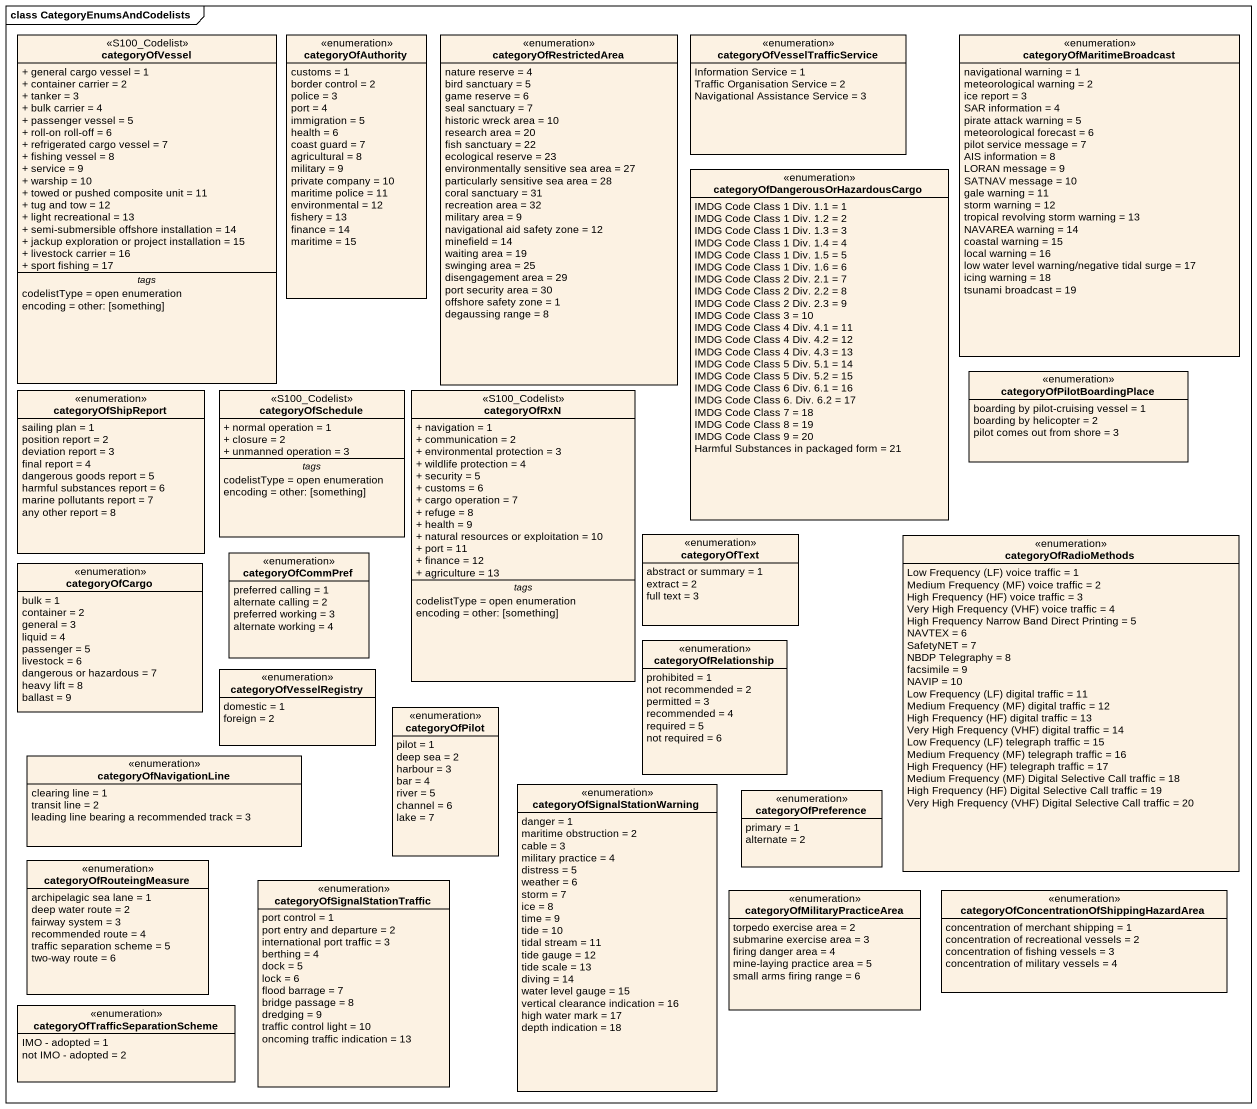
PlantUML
@startuml
mainframe class CategoryEnumsAndCodelists
hide circle
hide empty members
skinparam classAttributeIconSize 0
class categoryOfVessel <<S100_Codelist>> #FCF2E3 {
  + general cargo vessel = 1
  + container carrier = 2
  + tanker = 3
  + bulk carrier = 4
  + passenger vessel = 5
  + roll-on roll-off = 6
  + refrigerated cargo vessel = 7
  + fishing vessel = 8
  + service = 9
  + warship = 10
  + towed or pushed composite unit = 11
  + tug and tow = 12
  + light recreational = 13
  + semi-submersible offshore installation = 14
  + jackup exploration or project installation = 15
  + livestock carrier = 16
  + sport fishing = 17
  -- tags --
  codelistType = open enumeration
  encoding = other: [something]
}
enum categoryOfAuthority #FCF2E3 {
  customs = 1
  border control = 2
  police = 3
  port = 4
  immigration = 5
  health = 6
  coast guard = 7
  agricultural = 8
  military = 9
  private company = 10
  maritime police = 11
  environmental = 12
  fishery = 13
  finance = 14
  maritime = 15
}
enum categoryOfRestrictedArea #FCF2E3 {
  nature reserve = 4
  bird sanctuary = 5
  game reserve = 6
  seal sanctuary = 7
  historic wreck area = 10
  research area = 20
  fish sanctuary = 22
  ecological reserve = 23
  environmentally sensitive sea area = 27
  particularly sensitive sea area = 28
  coral sanctuary = 31
  recreation area = 32
  military area = 9
  navigational aid safety zone = 12
  minefield = 14
  waiting area = 19
  swinging area = 25
  disengagement area = 29
  port security area = 30
  offshore safety zone = 1
  degaussing range = 8
}
enum "categoryOfVesselTrafficService" as categoryOfVesselTrafficServi #FCF2E3 {
  Information Service = 1
  Traffic Organisation Service = 2
  Navigational Assistance Service = 3
}
enum categoryOfMaritimeBroadcast #FCF2E3 {
  navigational warning = 1
  meteorological warning = 2
  ice report = 3
  SAR information = 4
  pirate attack warning = 5
  meteorological forecast = 6
  pilot service message = 7
  AIS information = 8
  LORAN message = 9
  SATNAV message = 10
  gale warning = 11
  storm warning = 12
  tropical revolving storm warning = 13
  NAVAREA warning = 14
  coastal warning = 15
  local warning = 16
  low water level warning/negative tidal surge = 17
  icing warning = 18
  tsunami broadcast = 19
}
enum "categoryOfDangerousOrHazardousCargo" as categoryOfDangerousOrHazardo #FCF2E3 {
  IMDG Code Class 1 Div. 1.1 = 1
  IMDG Code Class 1 Div. 1.2 = 2
  IMDG Code Class 1 Div. 1.3 = 3
  IMDG Code Class 1 Div. 1.4 = 4
  IMDG Code Class 1 Div. 1.5 = 5
  IMDG Code Class 1 Div. 1.6 = 6
  IMDG Code Class 2 Div. 2.1 = 7
  IMDG Code Class 2 Div. 2.2 = 8
  IMDG Code Class 2 Div. 2.3 = 9
  IMDG Code Class 3 = 10
  IMDG Code Class 4 Div. 4.1 = 11
  IMDG Code Class 4 Div. 4.2 = 12
  IMDG Code Class 4 Div. 4.3 = 13
  IMDG Code Class 5 Div. 5.1 = 14
  IMDG Code Class 5 Div. 5.2 = 15
  IMDG Code Class 6 Div. 6.1 = 16
  IMDG Code Class 6. Div. 6.2 = 17
  IMDG Code Class 7 = 18
  IMDG Code Class 8 = 19
  IMDG Code Class 9 = 20
  Harmful Substances in packaged form = 21
}
enum categoryOfShipReport #FCF2E3 {
  sailing plan = 1
  position report = 2
  deviation report = 3
  final report = 4
  dangerous goods report = 5
  harmful substances report = 6
  marine pollutants report = 7
  any other report = 8
}
class categoryOfSchedule <<S100_Codelist>> #FCF2E3 {
  + normal operation = 1
  + closure = 2
  + unmanned operation = 3
  -- tags --
  codelistType = open enumeration
  encoding = other: [something]
}
class categoryOfRxN <<S100_Codelist>> #FCF2E3 {
  + navigation = 1
  + communication = 2
  + environmental protection = 3
  + wildlife protection = 4
  + security = 5
  + customs = 6
  + cargo operation = 7
  + refuge = 8
  + health = 9
  + natural resources or exploitation = 10
  + port = 11
  + finance = 12
  + agriculture = 13
  -- tags --
  codelistType = open enumeration
  encoding = other: [something]
}
enum categoryOfPilotBoardingPlace #FCF2E3 {
  boarding by pilot-cruising vessel = 1
  boarding by helicopter = 2
  pilot comes out from shore = 3
}
enum categoryOfCargo #FCF2E3 {
  bulk = 1
  container = 2
  general = 3
  liquid = 4
  passenger = 5
  livestock = 6
  dangerous or hazardous = 7
  heavy lift = 8
  ballast = 9
}
enum categoryOfCommPref #FCF2E3 {
  preferred calling = 1
  alternate calling = 2
  preferred working = 3
  alternate working = 4
}
enum categoryOfText #FCF2E3 {
  abstract or summary = 1
  extract = 2
  full text = 3
}
enum categoryOfRadioMethods #FCF2E3 {
  {field} Low Frequency (LF) voice traffic = 1
  {field} Medium Frequency (MF) voice traffic = 2
  {field} High Frequency (HF) voice traffic = 3
  {field} Very High Frequency (VHF) voice traffic = 4
  High Frequency Narrow Band Direct Printing = 5
  NAVTEX = 6
  SafetyNET = 7
  NBDP Telegraphy = 8
  facsimile = 9
  NAVIP = 10
  {field} Low Frequency (LF) digital traffic = 11
  {field} Medium Frequency (MF) digital traffic = 12
  {field} High Frequency (HF) digital traffic = 13
  {field} Very High Frequency (VHF) digital traffic = 14
  {field} Low Frequency (LF) telegraph traffic = 15
  {field} Medium Frequency (MF) telegraph traffic = 16
  {field} High Frequency (HF) telegraph traffic = 17
  {field} Medium Frequency (MF) Digital Selective Call traffic = 18
  {field} High Frequency (HF) Digital Selective Call traffic = 19
  {field} Very High Frequency (VHF) Digital Selective Call traffic = 20
}
enum categoryOfRelationship #FCF2E3 {
  prohibited = 1
  not recommended = 2
  permitted = 3
  recommended = 4
  required = 5
  not required = 6
}
enum categoryOfVesselRegistry #FCF2E3 {
  domestic = 1
  foreign = 2
}
enum categoryOfPilot #FCF2E3 {
  pilot = 1
  deep sea = 2
  harbour = 3
  bar = 4
  river = 5
  channel = 6
  lake = 7
}
enum categoryOfNavigationLine #FCF2E3 {
  clearing line = 1
  transit line = 2
  leading line bearing a recommended track = 3
}
enum "categoryOfSignalStationWarning" as categoryOfSignalStationWarni #FCF2E3 {
  danger = 1
  maritime obstruction = 2
  cable = 3
  military practice = 4
  distress = 5
  weather = 6
  storm = 7
  ice = 8
  time = 9
  tide = 10
  tidal stream = 11
  tide gauge = 12
  tide scale = 13
  diving = 14
  water level gauge = 15
  vertical clearance indication = 16
  high water mark = 17
  depth indication = 18
}
enum categoryOfPreference #FCF2E3 {
  primary = 1
  alternate = 2
}
enum categoryOfRouteingMeasure #FCF2E3 {
  archipelagic sea lane = 1
  deep water route = 2
  fairway system = 3
  recommended route = 4
  traffic separation scheme = 5
  two-way route = 6
}
enum "categoryOfSignalStationTraffic" as categoryOfSignalStationTraff #FCF2E3 {
  port control = 1
  port entry and departure = 2
  international port traffic = 3
  berthing = 4
  dock = 5
  lock = 6
  flood barrage = 7
  bridge passage = 8
  dredging = 9
  traffic control light = 10
  oncoming traffic indication = 13
}
enum "categoryOfMilitaryPracticeArea" as categoryOfMilitaryPracticeAr #FCF2E3 {
  torpedo exercise area = 2
  submarine exercise area = 3
  firing danger area = 4
  mine-laying practice area = 5
  small arms firing range = 6
}
enum "categoryOfConcentrationOfShippingHazardArea" as categoryOfConcentrationOfShi #FCF2E3 {
  concentration of merchant shipping = 1
  concentration of recreational vessels = 2
  concentration of fishing vessels = 3
  concentration of military vessels = 4
}
enum "categoryOfTrafficSeparationScheme" as categoryOfTrafficSeparationS #FCF2E3 {
  IMO - adopted = 1
  not IMO - adopted = 2
}
@enduml
